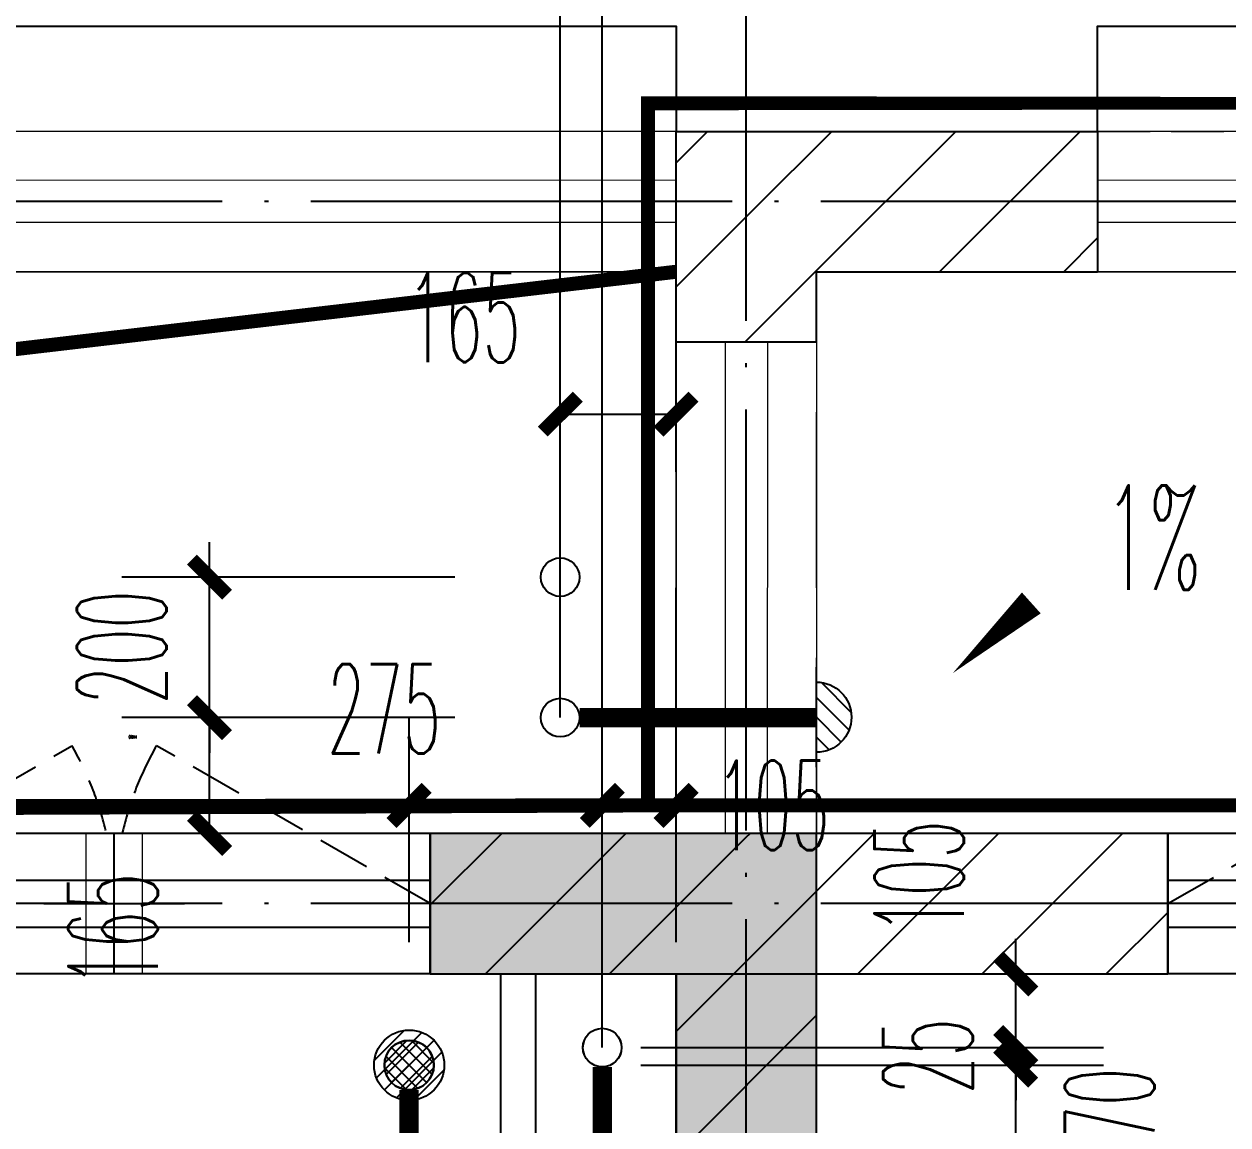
# Model space of a CAD drawing. Extents: x 27938 to 1507990, y 110129 to 923079.
# Drawn here: x 1206735 to 1208449, y 589609 to 591177 of the extents above; entities that cross this region are included whole.
import ezdxf

# ---------------------------------------------------------------- set-up
doc = ezdxf.new("R2010")
doc.units = 0
doc.header["$LTSCALE"] = 1000
doc.header["$MEASUREMENT"] = 0
doc.linetypes.add('DASH', pattern=[0.35, 0.25, -0.1])
doc.linetypes.add('DOTE', pattern=[2.4200000000000004, 2, -0.2, 0.02, -0.2])
for name, color, linetype in [('----建筑底图', 8, 'Continuous'), ('COLUMN', 9, 'Continuous'), ('DIM_SYMB', 3, 'Continuous'), ('DIM_废水', 31, 'Continuous'), ('DIM_污水', 2, 'Continuous'), ('DIM_雨水', 4, 'Continuous'), ('DOTE', 1, 'Continuous'), ('EQUIP_地漏', 7, 'Continuous'), ('IP-bath&kitchen-JOHNSON', 4, 'Continuous'), ('LVTRY', 6, 'Continuous'), ('PIPE-废水', 31, 'TG_F'), ('PIPE-污水', 2, 'W'), ('PUB_HATCH', 8, 'Continuous'), ('VPIPE-凝结', 150, 'N'), ('VPIPE-废水', 31, 'Continuous'), ('VPIPE-污水', 2, 'W'), ('VPIPE-雨水', 4, 'Y'), ('WALL', 9, 'Continuous'), ('WINDOW', 4, 'Continuous'), ('WINDOW_TEXT', 7, 'Continuous'), ('机电标识类', 1, 'Continuous'), ('看线', 251, 'Continuous')]:
    doc.layers.add(name, color=color, linetype=linetype)
doc.layers.add('S-L主梁线', color=4, linetype='DASH', plot=False)
for name, color, linetype, lineweight in [('平面-排水沟', 86, 'Continuous', 15), ('平面-栏杆', 135, 'Continuous', 15), ('平面-看线', 45, 'Continuous', 15), ('平面-空调室内机', 176, 'Continuous', 9), ('空调', 76, 'Continuous', 13)]:
    doc.layers.add(name, color=color, linetype=linetype, lineweight=lineweight)
doc.styles.add('_TCH_DIM', font='SIMPLEX.shx', dxfattribs={"width": 0.7, "bigfont": 'GBCBIG.shx'})
doc.styles.add('_TCH_DIM_T3', font='SIMPLEX.shx', dxfattribs={"width": 0.4941176470588236, "bigfont": 'GBCBIG.shx'})
doc.styles.add('_TCH_WINDOW', font='SIMPLEX.shx', dxfattribs={"width": 0.7, "height": 3.5, "bigfont": 'GBCBIG.shx'})
doc.styles.get("Standard").update_dxf_attribs({"font": 'gbenor.shx', "bigfont": 'gbcbig.shx'})
doc.styles.add('TG_LINETYPE', font='SIMPLEX', dxfattribs={"width": 0.8, "height": 3, "bigfont": 'HZTXT'})
doc.linetypes.add('N', pattern='A,3,-0.2,["N",Standard,S=0.25,R=0,X=-0.1,Y=-0.115],-0.2', length=3.4)
doc.linetypes.add('TG_F', pattern='A,2,-0.3,["F",TG_LINETYPE,S=0.1,R=0,X=-0.23,Y=-0.15],0', length=2.3)
doc.linetypes.add('W', pattern='A,3,-0.2,["W",Standard,S=0.25,R=0,X=-0.1,Y=-0.115],-0.2', length=3.4)
doc.linetypes.add('Y', pattern='A,3,-0.2,["Y",Standard,S=0.25,R=0,X=-0.1,Y=-0.115],-0.2', length=3.4)
doc.dimstyles.new('_TWT_ARCH&&50', dxfattribs={"dimtxt": 127.5, "dimasz": 50, "dimexe": 125, "dimexo": 150, "dimgap": 61.25000000000001, "dimtad": 1, "dimdec": 0, "dimzin": 0, "dimdsep": 46, "dimtxsty": '_TCH_DIM_T3', "dimblk": 'ARCHTICK', "dimcen": 0.09, "dimclrt": 7, "dimazin": 2, "dimtfac": 1, "dimtdec": 0, "dimtix": 1, "dimtmove": 2, "dimatfit": 3, "dimfxl": 1, "dimtolj": 1, "dimtzin": 0, "dimarcsym": 0})
pattern_1 = [(45, (0, 89.755675), (-88.38838300365748, 88.3883830036575), [])]

# ---------------------------------------------------------------- blocks, each defined once
blk = doc.blocks.new('$lvtry$00000171')
at = {"color": 0}
for p, q in [((-74.24621202462731, 10.60660171788186), (-10.60660171788186, 74.24621202462731)), ((-69.81875867368217, -27.39235180270043), (27.39235180242758, 69.81875867368217)), ((-53.03300858900184, -53.03300858886359), (53.03300858900184, 53.03300858886359)), ((-27.39235180242758, -69.81875867368217), (69.81875867368217, 27.39235180270043)), ((10.60660171788186, -74.24621202462731), (74.24621202462731, -10.60660171788186))]:
    blk.add_line(p, q, dxfattribs=at)
blk.add_circle((0, 0), 75, dxfattribs=at)
blk.add_point((0, 0), dxfattribs=at)
blk = doc.blocks.new('DSGDFGF')
at = {"layer": 'IP-bath&kitchen-JOHNSON', "color": 0}
for points in [[(676542.3319719185, 343855.3312094221), (676542.3319289016, 342905.0196913155), (676292.3295242395, 342905.0197074407)], [(676492.3319719185, 343855.3312094221), (676492.331953106, 343005.0197000016), (676292.3295265906, 343005.0197000032)]]:
    blk.add_lwpolyline(points, dxfattribs=at)
at = {"layer": 'LVTRY', "color": 8, "xscale": -0.6666666667107826, "yscale": 0.6666666667107826}
blk.add_blockref('$lvtry$00000171', (676672.3319719185, 343725.3312094244), dxfattribs=at)
blk = doc.blocks.new('GFDGFSDFGD')
at = {"layer": 'PUB_HATCH'}
blk.add_hatch(color=256, dxfattribs=at).paths.add_polyline_path([(426666.6708735914, 373023.7243817647), (426666.6709418593, 372823.7234225881), (427016.5865838418, 372823.7236273639), (427016.5865310167, 372023.7239847798), (427216.5857125074, 372023.7232685714), (427216.5862826572, 373023.7242364523)])
at = {"layer": 'COLUMN', "color": 6}
for p, q in [((426666.6708735914, 373023.7243817647), (426666.6709418593, 372823.7234225881)), ((427216.5862826572, 373023.7242364523), (426666.6708735914, 373023.7243817647)), ((427216.5857125074, 372023.7232685714), (427216.5862826572, 373023.7242364523)), ((426666.6709418593, 372823.7234225881), (427016.5865838418, 372823.7236273639)), ((427016.5865838418, 372823.7236273639), (427016.5865310167, 372023.7239847798))]:
    blk.add_line(p, q, dxfattribs=at)
blk = doc.blocks.new('dongkong')
blk.add_wipeout([(-603756.0415179721, 210770.96306340612), (-603756.0415180603, 210570.80961624245), (-603836.0415181214, 210570.80961593534), (-603836.0415181519, 210770.96306307407)])
at = {"layer": '机电标识类', "color": 250, "linetype": 'DASH', "ltscale": 400}
for p, q in [((-603796.0415180789, 210770.9630630909), (-603796.0415180789, 210570.8096162414)), ((-603896.0415180789, 210670.6929921169), (-603696.0415180789, 210670.6929921169))]:
    blk.add_line(p, q, dxfattribs=at)
at = {"layer": '空调', "color": 6, "linetype": 'DASH', "const_width": 2}
blk.add_lwpolyline([(-603756.0415180789, 210770.9630630909), (-603756.0415180789, 210570.8096162414), (-603836.0415180789, 210570.8096162414), (-603836.0415180789, 210770.9630630909)], close=True, dxfattribs=at)
blk = doc.blocks.new('A$C7A951E79')
at = {"layer": 'LVTRY'}
for p, q in [((-0.03019816137384623, -71.1504577078158), (0.03032669913955033, 71.45330783701502)), ((-7.071067817567382, 49.49747468566056), (-49.49747468711575, 7.071067807148211)), ((0.01200970011996105, 28.29628095228691), (-46.54583911696682, -18.26156787434593)), ((0, 0), (-35.35533905785996, -35.35533906542696)), ((-0.01200970011996105, -28.29628095240332), (-18.26156786479987, -46.54583912075032))]:
    blk.add_line(p, q, dxfattribs=at)
blk.add_arc((6.426847539842129e-05, 0.1514250643085688), 49.94917711705559, 89.97568208789981, 269.9756820878998, dxfattribs=at)
blk.add_point((0, 0), dxfattribs=at)
blk = doc.blocks.new('A$C42425DA4')
at = {"xscale": -1}
blk.add_blockref('A$C7A951E79', (1999.999956012238, -0.1018388064112514), dxfattribs=at)
blk = doc.blocks.new('$WINLIB2D$00000001')
at = {"color": 0}
for points in [[(-0.4999999999999964, 0.5000000000000142), (-0.4999999999999964, -0.4999999999999858)], [(-0.4999999999999964, 0.5000000000000142), (0.5000000000000036, 0.5000000000000142)], [(0.5000000000000036, -0.4999999999999858), (0.5000000000000036, 0.5000000000000142)], [(0.5000000000000036, 0.1666666666666714), (-0.4999999999999964, 0.1666666666666714)], [(0.5000000000000036, -0.1666666666666572), (-0.4999999999999964, -0.1666666666666572)], [(-0.4999999999999964, -0.4999999999999858), (0.5000000000000036, -0.4999999999999858)]]:
    blk.add_lwpolyline(points, dxfattribs=at)
blk = doc.blocks.new('A$C149A4CC3')
at = {"layer": 'PUB_HATCH'}
h = blk.add_hatch(dxfattribs=at)
h.set_pattern_fill('普通砖', color=256, scale=50, style=0)
h.set_pattern_definition(pattern_1)
h.paths.add_polyline_path([(-18600.00000050065, -15510.08435540862), (-18400.00000049476, -15710.08435540441), (-18000.00000079796, -15710.08435539628), (-18000.00000080205, -15510.08435539628)])
h = blk.add_hatch(dxfattribs=at)
h.set_pattern_fill('普通砖', color=256, scale=50, style=0)
h.set_pattern_definition(pattern_1)
h.paths.add_polyline_path([(-18400.00000049174, -15810.08435551095), (-18400.00000049476, -15710.08435540441), (-18600.00000050065, -15510.08435540862), (-18600.00000049174, -15810.084355517)])
h = blk.add_hatch(dxfattribs=at)
h.set_pattern_fill('普通砖', color=256, scale=50, style=0)
h.set_pattern_definition(pattern_1)
h.paths.add_polyline_path([(-18500.00000047071, -16510.08435552946), (-18950.00000050691, -16510.08435554378), (-18950.00000050054, -16710.08435554376), (-18600.0000004407, -16710.08435553264), (-18500.00000045108, -16643.41768886242)])
h = blk.add_hatch(dxfattribs=at)
h.set_pattern_fill('普通砖', color=256, scale=50, style=0)
h.set_pattern_definition(pattern_1)
h.paths.add_polyline_path([(-18400.0000004407, -16710.08435552516), (-17900.0000007671, -16710.08435550364), (-17900.0000007757, -16510.08435550364), (-18500.00000047182, -16510.08435552946), (-18500.00000045071, -16643.41768886242)])
h = blk.add_hatch(dxfattribs=at)
h.set_pattern_fill('普通砖', color=256, scale=50, style=0)
h.set_pattern_definition(pattern_1)
h.paths.add_polyline_path([(-18600.00000038278, -19410.08435477671), (-18400.00000038063, -19510.08435473248), (-18400.0000004407, -16710.08435552516), (-18500.00000045108, -16643.41768886242), (-18600.0000004407, -16710.08435553264)])
at = {"color": 8, "linetype": 'DASH', "ltscale": 0.8, "const_width": 20}
for points in [[(0.003342016949318349, -16470.08435543487), (-1659.999992188881, -16470.08435543906), (-1659.999992801226, -15470.08435546519), (-4839.999989744043, -15470.08435569576), (-4839.999989768607, -16470.08435556991), (-6359.999989774195, -16470.08435552154), (-6359.999989743694, -15470.08435540629), (-8059.99998934858, -15470.08435539098), (-8059.999989335309, -14670.08434770285), (-10160.00100836717, -14670.08434783731), (-10160.00100967474, -13020.08434792334), (-14839.99898536177, -13020.08434792334), (-14839.99898393685, -14670.08434783138), (-16940.00000092911, -14670.08434769692), (-16940.00000091607, -15470.08435546752), (-18640.00000035611, -15470.08435546275), (-18640.00000048906, -16470.08435553045), (-20160.00000045518, -16470.08435557876), (-20160.00000047975, -15470.08435566269), (-23339.99999742268, -15470.08435546857)], [(-18640.00000048906, -16470.08494295884), (-16940.00000086986, -16470.08437112049), (-16940.00000086986, -15710.08530140889)]]:
    blk.add_lwpolyline(points, dxfattribs=at)
at = {"layer": 'DOTE', "color": 169, "linetype": 'DOTE', "ltscale": 0.3}
for p, q in [((-18500.00000030769, -19410.08434694167), (-18499.99999972212, -11458.04734790955)), ((25039.89799962282, -15610.08435363509), (-25818.76699962281, -15610.08435363503)), ((25039.89799962282, -16610.08434715244), (-25818.76699962281, -16610.08434715233))]:
    blk.add_line(p, q, dxfattribs=at)
at = {"layer": 'VPIPE-凝结', "color": 8, "ltscale": 0.1}
blk.add_line((-18709.99447496387, -16344.54390998889), (-18400.22684023099, -16344.54392768408), dxfattribs=at)
at = {"layer": 'WALL', "color": 8}
for p, q in [((-18600.00000050065, -15510.08435540862), (-18000.00000080205, -15510.08435539628)), ((-18600.00000049174, -15810.084355517), (-18600.00000050065, -15510.08435540862)), ((-18000.00000080205, -15510.08435539628), (-18000.00000079796, -15710.08435539628)), ((-18400.00000049476, -15710.08435540441), (-18000.00000079796, -15710.08435539628)), ((-18400.00000049174, -15810.08435551095), (-18400.00000049476, -15710.08435540441)), ((-18600.00000049174, -15810.084355517), (-18400.00000049174, -15810.08435551095)), ((-18500.00000047071, -16510.08435552946), (-18950.00000050691, -16510.08435554378)), ((-18950.00000050691, -16510.08435554378), (-18950.00000050054, -16710.08435554376)), ((-17900.0000007757, -16510.08435550364), (-18500.00000047182, -16510.08435552946)), ((-17900.0000007671, -16710.08435550364), (-17900.0000007757, -16510.08435550364)), ((-18950.00000050054, -16710.08435554376), (-18600.0000004407, -16710.08435553264)), ((-18600.00000038278, -19410.08435477671), (-18600.0000004407, -16710.08435553264)), ((-18400.00000038063, -19510.08435473248), (-18400.0000004407, -16710.08435552516)), ((-18400.0000004407, -16710.08435552516), (-17900.0000007671, -16710.08435550364))]:
    blk.add_line(p, q, dxfattribs=at)
at = {"layer": 'WINDOW', "color": 8, "linetype": 'DASH', "ltscale": 0.3}
for points in [[(-19849.90779484692, -16610.08434715233), (-19460.15460553835, -16385.15668883634, -0.131605288826864), (-19399.90779479709, -16610.08434712357)], [(-18949.90779474727, -16610.08434715233), (-19339.66098405584, -16385.15668883634, 0.131605288826864), (-19399.90779479709, -16610.08434712357)], [(-17900.00000072166, -16610.08496459265), (-17510.24681141309, -16385.15730627667, -0.131605288826864), (-17450.00000067183, -16610.0849645639)]]:
    blk.add_lwpolyline(points, format="xyb", dxfattribs=at)
at = {"layer": '平面-排水沟', "color": 8}
blk.add_lwpolyline([(-18027.66334200557, -16122.15898217232, 0, 0, 0), (-18206.05721185263, -16281.75510712218, 0, 40.00000000000001, 0), (-18094.26496050573, -16181.74264520472, 0, 0, 0)], format="xyseb", dxfattribs=at)
at = {"layer": '平面-栏杆', "color": 8}
for points in [[(-18600.00000051619, -15580.03744550154), (-20199.99739940744, -15579.78725721588)], [(-16999.99948808819, -15579.94362433732), (-17999.9973995738, -15579.78725673113)], [(-18600.00000051619, -15640.03744550154), (-20199.99739940744, -15639.78725721588)], [(-16999.99948808819, -15639.94362433732), (-17999.9973995738, -15639.78725673113)], [(-18530.00000049372, -15810.084355517), (-18530.29709915922, -16510.08175429335)], [(-18470.00000049372, -15810.084355517), (-18470.29709915922, -16510.08175429335)]]:
    blk.add_lwpolyline(points, dxfattribs=at)
at = {"layer": '平面-看线', "color": 8}
blk.add_line((-18600.29709918017, -16510.08413533558), (-18600.00000051421, -15810.084355517), dxfattribs=at)
at = {"layer": '平面-看线', "color": 8, "linetype": 'DASH', "ltscale": 0.3}
for points in [[(-18600.00000056764, -15510.08435584145), (-20200.00000063563, -15510.08435588103)], [(-18000.00000080653, -15510.08435539581), (-17000.00000099652, -15510.08435534762)]]:
    blk.add_lwpolyline(points, dxfattribs=at)
at = {"layer": '平面-看线', "color": 8}
for points in [[(-18600.00000056252, -15710.08435584145), (-20200.00000063051, -15710.08435588103)], [(-17000.00000099652, -15710.08435534762), (-18000.00000080001, -15710.08435539581)], [(-18400.00000049418, -15810.084355517), (-18400.29709915968, -16510.08175429335)]]:
    blk.add_lwpolyline(points, dxfattribs=at)
at = {"layer": '看线', "color": 8, "ltscale": 0.5}
for points in [[(-20200.00000055623, -15510.08435557765), (-20200.00000055623, -15360.08435557765), (-18600.00000037835, -15360.08435552922), (-18600.00000036159, -15510.08435546287)], [(-18000.0000008021, -15510.08435539628), (-18000.0000008021, -15360.08435539628), (-16999.9994880904, -15360.08435538696), (-16999.99948759307, -15510.08435539255)]]:
    blk.add_lwpolyline(points, dxfattribs=at)
at = {"color": 8}
for name, p in [('GFDGFSDFGD', (-445616.5786988664, -389533.8091794208)), ('A$C42425DA4', (-20400.22683947522, -16344.5439277101))]:
    blk.add_blockref(name, p, dxfattribs=at)
at = {"color": 8, "xscale": -1}
blk.add_blockref('DSGDFGF', (657692.3193146241, -360565.4161739748), dxfattribs=at)
at = {"layer": 'WINDOW', "color": 8}
ref = blk.add_blockref('$WINLIB2D$00000001', (-17450.00000077137, -16610.0843554843), dxfattribs=dict(at, xscale=-900, yscale=-200, zscale=-900, rotation=2.464015854641344e-09))
ref.add_attrib('A', 'C0914', (-17425.37571609758, -16374.70996456433), dxfattribs={"layer": 'WINDOW_TEXT', "color": 8, "ltscale": 0.5, "height": 4.25, "rotation": 2.464015854641344e-09, "style": '_TCH_WINDOW', "width": 0.4941176470588236})
at = {"layer": '平面-排水沟', "color": 7, "style": '_TCH_DIM', "width": 0.4941176470588236}
blk.add_text('1%', height=148.75, dxfattribs=at).set_placement((-17990.36199413954, -16163.16315737924))
at = {"layer": '平面-空调室内机', "color": 8, "ltscale": 0.3, "xscale": -1, "rotation": 180}
blk.add_blockref('dongkong', (584396.0415194136, 194060.7256675176), dxfattribs=at)
at = {"color": 8, "const_width": 20}
blk.add_lwpolyline([(-20200.29709619551, -16510.08580680023), (-20022.0641191972, -15876.66944902675), (-18599.99999751628, -15710.08436908835)], dxfattribs=at)
at = {"layer": 'WINDOW', "color": 8}
ref = blk.add_blockref('$WINLIB2D$00000001', (-19400.00000050373, -16610.08435555809), dxfattribs=dict(at, xscale=-900, yscale=-200, zscale=-900, rotation=1.823162473766424e-09))
ref.add_attrib('A', 'C0914', (-19379.24483426109, -16374.70894857144), dxfattribs={"layer": 'WINDOW_TEXT', "color": 8, "ltscale": 0.5, "height": 4.25, "rotation": 1.823162473766424e-09, "style": '_TCH_WINDOW', "width": 0.4941176470588236})
blk = doc.blocks.new('A$C63B2058D')
at = {"layer": 'S-L主梁线', "color": 0, "linetype": 'ByBlock', "lineweight": 18}
for p, q in [((-4849.9897186819, 5299.999992515659), (-6649.999983094633, 5299.999992515659)), ((-3249.999826553976, 5299.999992515659), (-4849.9897186819, 5299.999992515659)), ((-6549.998931604205, 5099.999992515659), (-4949.9897186819, 5099.999992515659)), ((-4949.9897186819, 5099.999992515717), (-4949.9897186819, 4299.99999295664)), ((-5299.908772778523, 4299.999993328529), (-6199.989468845073, 4299.999985175149))]:
    blk.add_line(p, q, dxfattribs=at)
at = {"layer": 'S-L主梁线', "color": 0, "linetype": 'DASH', "lineweight": 18}
for p, q in [((-4749.9897186819, 5099.999992515659), (-3249.999826553976, 5099.999992515659)), ((-4749.9897186819, 4299.999992544123), (-4749.9897186819, 5099.999992515659)), ((-6199.989468845073, 4099.999986080977), (-5299.908773190982, 4099.999994234357))]:
    blk.add_line(p, q, dxfattribs=at)
blk = doc.blocks.new('_ArchTick')
at = {"color": 0, "linetype": 'ByBlock', "const_width": 0.4}
blk.add_lwpolyline([(-0.5, -0.5), (0.5, 0.5)], dxfattribs=at)
blk = doc.blocks.new('*D389')
at = {"layer": 'Defpoints', "color": 0}
for p in [(1206999.36499521, 590388.9752524274), (1207498.609621041, 590388.9752524274), (1207498.609568191, 590188.9752524274)]:
    blk.add_point(p, dxfattribs=at)
at = {"layer": 'DIM_SYMB', "color": 0, "lineweight": -2}
for p, q in [((1206999.36499521, 590388.9752524274), (1206999.36499521, 590438.9752524274)), ((1207348.609621041, 590388.9752524274), (1206874.36499521, 590388.9752524274)), ((1206999.36499521, 590188.9752524274), (1206999.36499521, 590388.9752524274)), ((1207348.609568191, 590188.9752524274), (1206874.36499521, 590188.9752524274)), ((1206999.36499521, 590188.9752524274), (1206999.36499521, 590138.9752524274))]:
    blk.add_line(p, q, dxfattribs=at)
at = {"layer": 'DIM_SYMB', "color": 0, "lineweight": -2, "xscale": 50, "yscale": 50, "zscale": 50}
for p, rotation in [((1206999.36499521, 590388.9752524274), 270), ((1206999.36499521, 590188.9752524274), 90)]:
    blk.add_blockref('_ArchTick', p, dxfattribs=dict(at, rotation=rotation))
at = {"layer": 'DIM_SYMB', "color": 7, "insert": (1206874.364995209, 590288.9752524275), "char_height": 127.5, "attachment_point": 5, "rotation": 90, "style": '_TCH_DIM_T3'}
blk.add_mtext('\\A1;200', dxfattribs=at)
blk = doc.blocks.new('*D390')
at = {"layer": 'Defpoints', "color": 0}
for p in [(1206999.364946985, 590188.9752524279), (1207498.609568191, 590188.9752524279), (1207498.609524591, 590023.9751650107)]:
    blk.add_point(p, dxfattribs=at)
at = {"layer": 'DIM_SYMB', "color": 0, "lineweight": -2}
for p, q in [((1207348.609568191, 590188.9752524279), (1206874.364946985, 590188.9752524279)), ((1206999.364946985, 590023.9751650107), (1206999.364946985, 590188.9752524279)), ((1207348.609524591, 590023.9751650107), (1206874.364946985, 590023.9751650107))]:
    blk.add_line(p, q, dxfattribs=at)
at = {"layer": 'DIM_SYMB', "color": 0, "lineweight": -2, "xscale": 50, "yscale": 50, "zscale": 50}
for p, rotation in [((1206999.364946985, 590188.9752524279), 90), ((1206999.364946985, 590023.9751650107), 270)]:
    blk.add_blockref('_ArchTick', p, dxfattribs=dict(at, rotation=rotation))
at = {"layer": 'DIM_SYMB', "color": 7, "insert": (1206861.864888851, 589886.4753332669), "char_height": 127.5, "attachment_point": 5, "rotation": 90, "style": '_TCH_DIM_T3'}
blk.add_mtext('\\A1;165', dxfattribs=at)
blk = doc.blocks.new('*D391')
at = {"layer": 'Defpoints', "color": 0}
for p in [(1207558.520286225, 590063.9756559918), (1207283.517839274, 589718.9750492861), (1207558.520286225, 589718.9750492921)]:
    blk.add_point(p, dxfattribs=at)
at = {"layer": 'DIM_SYMB', "color": 0, "lineweight": -2}
for p, q in [((1207283.517839274, 589868.9750492861), (1207283.517839274, 590188.9756559918)), ((1207558.520286225, 589868.9750492921), (1207558.520286225, 590188.9756559918)), ((1207283.517839274, 590063.9756559918), (1207558.520286225, 590063.9756559918))]:
    blk.add_line(p, q, dxfattribs=at)
at = {"layer": 'DIM_SYMB', "color": 0, "lineweight": -2, "xscale": 50, "yscale": 50, "zscale": 50, "rotation": 180}
blk.add_blockref('_ArchTick', (1207283.517839274, 590063.9756559918), dxfattribs=at)
at = {"layer": 'DIM_SYMB', "color": 0, "lineweight": -2, "xscale": 50, "yscale": 50, "zscale": 50}
blk.add_blockref('_ArchTick', (1207558.520286225, 590063.9756559918), dxfattribs=at)
at = {"layer": 'DIM_SYMB', "color": 7, "insert": (1207247.841, 590201.4756559919), "char_height": 127.5, "attachment_point": 5, "style": '_TCH_DIM_T3'}
blk.add_mtext('\\A1;275', dxfattribs=at)
blk = doc.blocks.new('*D392')
at = {"layer": 'Defpoints', "color": 0}
for p in [(1207663.606702034, 590063.975655996), (1207558.520286225, 589718.9750492921), (1207663.606702034, 589718.9750492944)]:
    blk.add_point(p, dxfattribs=at)
at = {"layer": 'DIM_SYMB', "color": 0, "lineweight": -2}
for p, q in [((1207558.520286225, 589868.9750492921), (1207558.520286225, 590188.975655996)), ((1207663.606702034, 589868.9750492944), (1207663.606702034, 590188.975655996)), ((1207558.520286225, 590063.975655996), (1207508.520286225, 590063.975655996)), ((1207558.520286225, 590063.975655996), (1207663.606702034, 590063.975655996)), ((1207663.606702034, 590063.975655996), (1207713.606702034, 590063.975655996))]:
    blk.add_line(p, q, dxfattribs=at)
at = {"layer": 'DIM_SYMB', "color": 0, "lineweight": -2, "xscale": 50, "yscale": 50, "zscale": 50}
blk.add_blockref('_ArchTick', (1207558.520286225, 590063.975655996), dxfattribs=at)
at = {"layer": 'DIM_SYMB', "color": 0, "lineweight": -2, "xscale": 50, "yscale": 50, "zscale": 50, "rotation": 180}
blk.add_blockref('_ArchTick', (1207663.606702034, 590063.975655996), dxfattribs=at)
at = {"layer": 'DIM_SYMB', "color": 7, "insert": (1207801.106748278, 590063.975128276), "char_height": 127.5, "attachment_point": 5, "style": '_TCH_DIM_T3'}
blk.add_mtext('\\A1;105', dxfattribs=at)
blk = doc.blocks.new('*D393')
at = {"layer": 'Defpoints', "color": 0}
for p in [(1207663.563048077, 590621.12192057), (1207498.609568192, 590388.9752524276), (1207663.464489113, 590388.9052835812)]:
    blk.add_point(p, dxfattribs=at)
at = {"layer": 'DIM_SYMB', "color": 0, "lineweight": -2}
for p, q in [((1207498.673232206, 590538.9752389173), (1207498.761180501, 590746.1918781578)), ((1207663.528153127, 590538.9052700709), (1207663.616101422, 590746.1219093114)), ((1207498.708127156, 590621.1918894164), (1207663.563048077, 590621.12192057))]:
    blk.add_line(p, q, dxfattribs=at)
at = {"layer": 'DIM_SYMB', "color": 0, "lineweight": -2, "xscale": 50, "yscale": 50, "zscale": 50}
for p, rotation in [((1207498.708127156, 590621.1918894164), 179.9756821371625), ((1207663.563048077, 590621.12192057), 359.9756821371625)]:
    blk.add_blockref('_ArchTick', p, dxfattribs=dict(at, rotation=rotation))
at = {"layer": 'DIM_SYMB', "color": 7, "insert": (1207361.26649822, 590758.7502357115), "char_height": 127.5, "attachment_point": 5, "rotation": 359.9756821371625, "style": '_TCH_DIM_T3'}
blk.add_mtext('\\A1;165', dxfattribs=at)
blk = doc.blocks.new('*D395')
at = {"layer": 'Defpoints', "color": 0}
for p in [(1207463.520265805, 589823.9750471319), (1208147.13164229, 589823.9750471319), (1207463.520265805, 589718.9750492922)]:
    blk.add_point(p, dxfattribs=at)
at = {"layer": 'DIM_SYMB', "color": 0, "lineweight": -2}
for p, q in [((1208147.13164229, 589823.9750471319), (1208147.13164229, 589873.9750471319)), ((1207613.520265805, 589823.9750471319), (1208272.13164229, 589823.9750471319)), ((1208147.13164229, 589718.9750492922), (1208147.13164229, 589823.9750471319)), ((1207613.520265805, 589718.9750492922), (1208272.13164229, 589718.9750492922)), ((1208147.13164229, 589718.9750492922), (1208147.13164229, 589668.9750492922))]:
    blk.add_line(p, q, dxfattribs=at)
at = {"layer": 'DIM_SYMB', "color": 0, "lineweight": -2, "xscale": 50, "yscale": 50, "zscale": 50}
for p, rotation in [((1208147.13164229, 589823.9750471319), 270), ((1208147.13164229, 589718.9750492922), 90)]:
    blk.add_blockref('_ArchTick', p, dxfattribs=dict(at, rotation=rotation))
at = {"layer": 'DIM_SYMB', "color": 7, "insert": (1208009.63164229, 589961.4750471319), "char_height": 127.5, "attachment_point": 5, "rotation": 90, "style": '_TCH_DIM_T3'}
blk.add_mtext('\\A1;105', dxfattribs=at)
blk = doc.blocks.new('*D396')
at = {"layer": 'Defpoints', "color": 0}
for p in [(1207463.520265805, 589718.9750492922), (1208147.13164229, 589718.9750492922), (1207463.520265805, 589693.9750472032)]:
    blk.add_point(p, dxfattribs=at)
at = {"layer": 'DIM_SYMB', "color": 0, "lineweight": -2}
for p, q in [((1208147.13164229, 589718.9750492922), (1208147.13164229, 589768.9750492922)), ((1207613.520265805, 589718.9750492922), (1208272.13164229, 589718.9750492922)), ((1208147.13164229, 589693.9750472032), (1208147.13164229, 589718.9750492922)), ((1207613.520265805, 589693.9750472032), (1208272.13164229, 589693.9750472032)), ((1208147.13164229, 589693.9750472032), (1208147.13164229, 589643.9750472032))]:
    blk.add_line(p, q, dxfattribs=at)
at = {"layer": 'DIM_SYMB', "color": 0, "lineweight": -2, "xscale": 50, "yscale": 50, "zscale": 50}
for p, rotation in [((1208147.13164229, 589718.9750492922), 270), ((1208147.13164229, 589693.9750472032), 90)]:
    blk.add_blockref('_ArchTick', p, dxfattribs=dict(at, rotation=rotation))
at = {"layer": 'DIM_SYMB', "color": 7, "insert": (1208022.13164229, 589706.4750482478), "char_height": 127.5, "attachment_point": 5, "rotation": 90, "style": '_TCH_DIM_T3'}
blk.add_mtext('\\A1;25', dxfattribs=at)
blk = doc.blocks.new('*D397')
at = {"layer": 'Defpoints', "color": 0}
for p in [(1207463.520265805, 589693.9750472032), (1208147.13164229, 589693.9750472032), (1207463.520265805, 589524.1631160413)]:
    blk.add_point(p, dxfattribs=at)
at = {"layer": 'DIM_SYMB', "color": 0, "lineweight": -2}
for p, q in [((1207613.520265805, 589693.9750472032), (1208272.13164229, 589693.9750472032)), ((1208147.13164229, 589524.1631160413), (1208147.13164229, 589693.9750472032)), ((1207613.520265805, 589524.1631160413), (1208272.13164229, 589524.1631160413))]:
    blk.add_line(p, q, dxfattribs=at)
at = {"layer": 'DIM_SYMB', "color": 0, "lineweight": -2, "xscale": 50, "yscale": 50, "zscale": 50}
for p, rotation in [((1208147.13164229, 589693.9750472032), 90), ((1208147.13164229, 589524.1631160413), 270)]:
    blk.add_blockref('_ArchTick', p, dxfattribs=dict(at, rotation=rotation))
at = {"layer": 'DIM_SYMB', "color": 7, "insert": (1208281.008, 589609.0690816223), "char_height": 127.5, "attachment_point": 5, "rotation": 90, "style": '_TCH_DIM_T3'}
blk.add_mtext('\\A1;170', dxfattribs=at)
blk = doc.blocks.new('$TwtSys$00000141')
at = {"color": 1}
for p, q in [((-47.09803151780761, 3.836055847277748), (-5.041545145413693, 45.89254221967349)), ((-47.09803151780761, 3.836055847277748), (-5.041545145413693, 45.89254221967349)), ((-43.60958444554853, -17.52724007043071), (17.52724007042889, 43.60958444554853)), ((-43.60958444554853, -17.52724007043071), (17.52724007042889, 43.60958444554853)), ((-33.23401871576607, -33.23401871577153), (33.23401871576607, 33.23401871576425)), ((-33.23401871576607, -33.23401871576971), (33.23401871576607, 33.23401871576425)), ((-16.17805684451741, -43.53063328177632), (43.79137317708955, 16.43879673983065)), ((-16.17805684451741, -43.53063328177632), (43.79137317708955, 16.43879673983247)), ((5.715553844029273, -46.12975947626182), (46.12974035062325, -5.715572969671484)), ((5.715553844029273, -46.12975947626182), (46.12974035062325, -5.715572969671484))]:
    blk.add_line(p, q, dxfattribs=at)
blk.add_circle((0, -1.818989403545856e-12), 47, dxfattribs=at)
blk.add_circle((0, -1.818989403545856e-12), 47, dxfattribs=at)

msp = doc.modelspace()

# ---------------------------------------------------------------- block references
at = {"layer": '----建筑底图'}
msp.add_blockref('A$C149A4CC3', (1226263.606702472, 606534.0600115282), dxfattribs=at)

# ---------------------------------------------------------------- next in the draw order: linework, layer by layer
at = {"layer": 'DIM_废水'}
msp.add_line((1207498.609568192, 590188.9752524275), (1207498.609568192, 591537.3510938116), dxfattribs=at)
at = {"layer": 'DIM_污水'}
msp.add_line((1207558.421264747, 589718.9756652019), (1207558.421264747, 591517.8590938116), dxfattribs=at)
at = {"layer": 'DIM_雨水'}
msp.add_line((1207498.609568192, 590388.9752524275), (1207498.609568192, 592090.1840938115), dxfattribs=at)
at = {"layer": 'PIPE-废水', "ltscale": 0.25, "const_width": 27.5}
msp.add_lwpolyline([(1207526.109565715, 590188.9635806519), (1207863.379566988, 590188.8204337382)], dxfattribs=at)
at = {"layer": 'PIPE-污水', "ltscale": 0.25, "const_width": 27.5}
for points in [[(1207558.520286225, 589593.9750472421), (1207558.520286225, 589691.475049292)], [(1207283.517839276, 589568.9750471157), (1207283.517839275, 589658.7250472032)]]:
    msp.add_lwpolyline(points, dxfattribs=at)
at = {"layer": 'VPIPE-废水'}
msp.add_circle((1207498.609568192, 590188.9752524275), 27.5, dxfattribs=at)
at = {"layer": 'VPIPE-污水'}
for centre in [(1207558.421264747, 589718.9756652019), (1207558.520286225, 589718.9750492921)]:
    msp.add_circle(centre, 27.5, dxfattribs=at)
at = {"layer": 'VPIPE-雨水'}
msp.add_circle((1207498.609568192, 590388.9752524275), 27.5, dxfattribs=at)

# ---------------------------------------------------------------- next in the draw order: block references
at = {"layer": 'EQUIP_地漏', "xscale": 0.75, "yscale": -0.75, "zscale": 0.75, "rotation": 180}
msp.add_blockref('$TwtSys$00000141', (1207283.517839274, 589693.9750472032), dxfattribs=at)
at = {"layer": 'EQUIP_地漏', "xscale": 0.75, "yscale": 0.75, "zscale": 0.75}
msp.add_blockref('$TwtSys$00000141', (1207283.594045178, 589693.9750469778), dxfattribs=at)
at = {"layer": 'S-L主梁线', "color": 225, "linetype": 'ByBlock', "lineweight": 18}
msp.add_blockref('A$C63B2058D', (1212613.606707373, 585723.9756636247), dxfattribs=at)

# ---------------------------------------------------------------- next in the draw order: dimensions: what is measured, and where the dimension line sits
at = {"layer": 'DIM_SYMB'}
for base, p1, p2, angle, picture, middle in [((1207663.563048077, 590621.12192057), (1207498.609568192, 590388.9752524275), (1207663.464489112, 590388.9052835811), 359.9756821371624, '*D393', (1207361.26649822, 590758.7502357115)), ((1207558.520286225, 590063.9756559918), (1207283.517839274, 589718.9750492861), (1207558.520286225, 589718.9750492921), 1.236990582992317e-09, '*D391', (1207247.841, 590201.4756559919)), ((1206999.364946985, 590188.9752524279), (1207498.609524591, 590023.9751650107), (1207498.609568191, 590188.9752524279), 89.99998485999791, '*D390', (1206861.864888851, 589886.4753332669)), ((1207663.606702034, 590063.975655996), (1207558.520286225, 589718.9750492921), (1207663.606702034, 589718.9750492944), 1.269451728845984e-09, '*D392', (1207801.106748278, 590063.975128276)), ((1208147.13164229, 589823.9750471319), (1207463.520265805, 589718.9750492922), (1207463.520265805, 589823.9750471319), 90, '*D395', (1208009.63164229, 589961.4750471319)), ((1208147.13164229, 589693.9750472032), (1207463.520265805, 589524.1631160413), (1207463.520265805, 589693.9750472032), 90, '*D397', (1208281.008, 589609.0690816223))]:
    dim = msp.add_linear_dim(base=base, p1=p1, p2=p2, angle=angle, dimstyle='_TWT_ARCH&&50', dxfattribs=at)
    dim.commit()
    dim.dimension.update_dxf_attribs({"geometry": picture, "text_midpoint": middle, "dimtype": 129})
for p1, p2, distance, picture, middle in [((1207498.609568191, 590188.9752524274), (1207498.609621041, 590388.9752524274), 499.24462583100546, '*D389', (1206874.364995209, 590288.9752524275)), ((1207463.520265805, 589693.9750472032), (1207463.520265805, 589718.9750492922), -683.611376484856, '*D396', (1208022.13164229, 589706.4750482478))]:
    dim = msp.add_aligned_dim(p1=p1, p2=p2, distance=distance, dimstyle='_TWT_ARCH&&50', dxfattribs=at)
    dim.commit()
    dim.dimension.update_dxf_attribs({"geometry": picture, "text_midpoint": middle})

doc.saveas('drawing.dxf')
